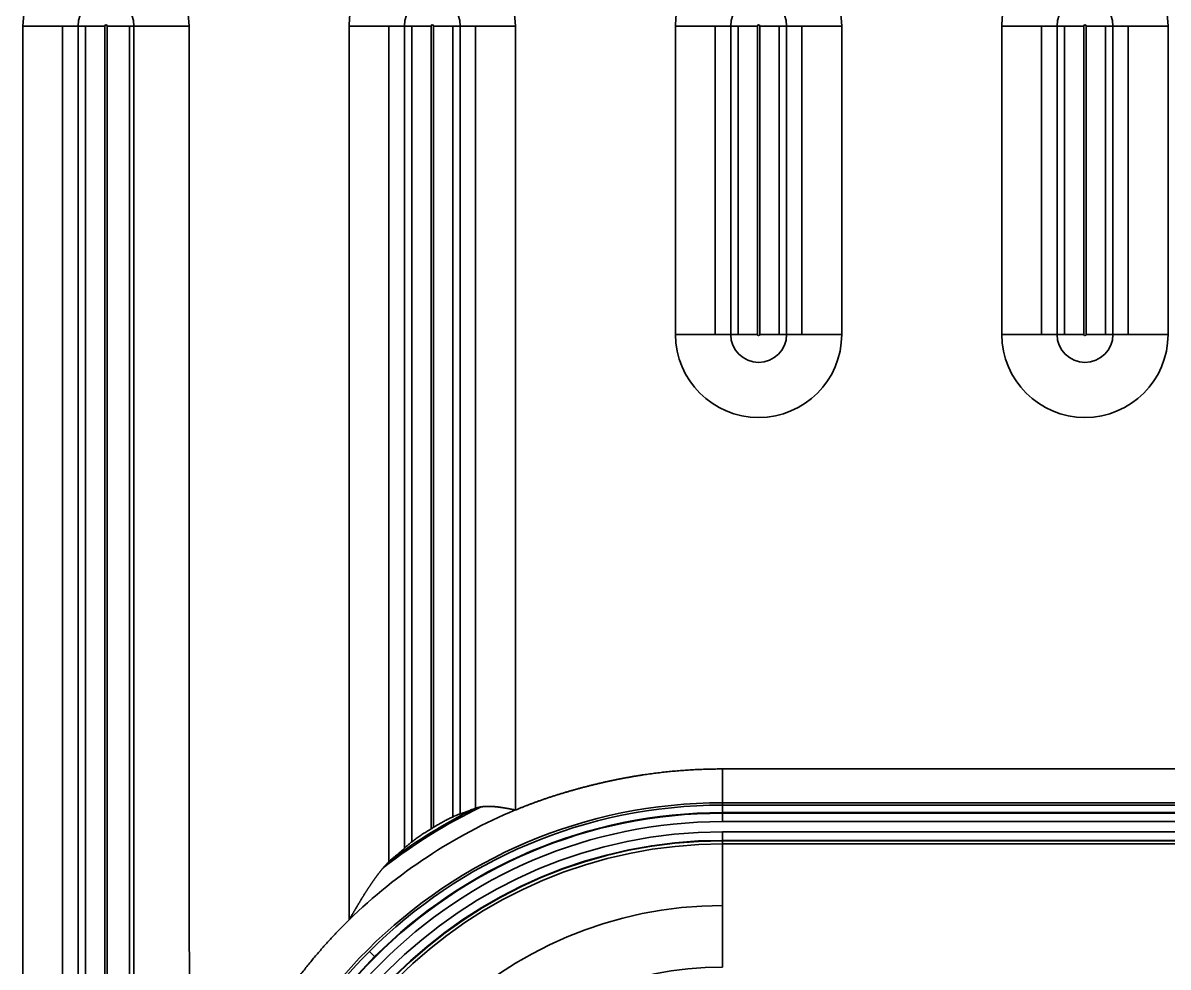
# Model space of a CAD drawing. Header units: millimetres. Extents: x -13 to 1082, y 396 to 866.
# Drawn here: x 108.9 to 172.4, y 700.6 to 752.9 of the extents above; entities that cross this region are included whole.
import ezdxf

# ---------------------------------------------------------------- set-up
doc = ezdxf.new("R2010")
doc.units = ezdxf.units.MM
doc.layers.add('10', color=7, linetype='Continuous', true_color=0xffffff)

msp = doc.modelspace()

# ---------------------------------------------------------------- linework, layer by layer
at = {"layer": '10', "color": 7, "linetype": 'Continuous', "lineweight": 35}
for p, q in [((108.939, 752.754), (108.939, 607.029)), ((108.939, 752.754), (111.996, 752.754)), ((111.142, 607.029), (111.142, 752.754)), ((111.996, 752.754), (113.478, 752.754)), ((111.996, 607.029), (111.996, 752.754)), ((112.41, 752.754), (112.41, 607.029)), ((113.478, 607.029), (113.478, 752.754)), ((113.612, 752.754), (115.094, 752.754)), ((113.612, 752.754), (113.612, 607.029)), ((114.848, 752.754), (114.848, 607.029)), ((115.094, 752.754), (115.094, 607.029)), ((115.094, 752.754), (118.151, 752.754)), ((127.029, 752.754), (130.086, 752.754)), ((127.029, 752.754), (127.029, 703.218)), ((129.232, 706.442), (129.232, 752.754)), ((130.086, 752.754), (131.568, 752.754)), ((130.086, 707.194), (130.086, 752.754)), ((130.5, 752.754), (130.5, 707.539)), ((131.568, 708.266), (131.568, 752.754)), ((131.702, 752.754), (133.184, 752.754)), ((131.702, 752.754), (131.702, 708.348)), ((132.77, 708.925), (132.77, 752.754)), ((133.184, 752.754), (133.184, 709.092)), ((133.184, 752.754), (136.241, 752.754)), ((134.038, 752.754), (134.038, 709.412)), ((136.241, 709.308), (136.241, 752.754)), ((145.119, 752.754), (145.119, 735.669)), ((145.119, 752.754), (148.176, 752.754)), ((147.322, 735.669), (147.322, 752.754)), ((148.176, 735.669), (148.176, 752.754)), ((148.176, 752.754), (149.658, 752.754)), ((148.59, 752.754), (148.59, 735.669)), ((149.658, 735.669), (149.658, 752.754)), ((149.792, 752.754), (151.274, 752.754)), ((149.792, 752.754), (149.792, 735.669)), ((150.86, 735.669), (150.86, 752.754)), ((151.274, 752.754), (151.274, 735.669)), ((151.274, 752.754), (154.331, 752.754)), ((152.128, 752.754), (152.128, 735.669)), ((154.331, 735.669), (154.331, 752.754)), ((163.209, 752.754), (163.209, 735.669)), ((163.209, 752.754), (166.266, 752.754)), ((165.412, 735.669), (165.412, 752.754)), ((166.266, 735.669), (166.266, 752.754)), ((166.266, 752.754), (167.748, 752.754)), ((166.68, 752.754), (166.68, 735.669)), ((167.748, 735.669), (167.748, 752.754)), ((167.882, 752.754), (169.364, 752.754)), ((167.882, 752.754), (167.882, 735.669)), ((168.95, 735.669), (168.95, 752.754)), ((169.364, 752.754), (169.364, 735.669)), ((169.364, 752.754), (172.421, 752.754)), ((170.218, 752.754), (170.218, 735.669)), ((172.421, 735.669), (172.421, 752.754)), ((148.176, 735.669), (145.119, 735.669)), ((149.658, 735.669), (148.176, 735.669)), ((151.274, 735.669), (149.792, 735.669)), ((154.331, 735.669), (151.274, 735.669)), ((166.266, 735.669), (163.209, 735.669)), ((167.748, 735.669), (166.266, 735.669)), ((169.364, 735.669), (167.882, 735.669)), ((172.421, 735.669), (169.364, 735.669)), ((147.715, 711.581), (147.715, 709.576)), ((296.455, 711.581), (147.715, 711.581)), ((296.455, 709.706), (147.715, 709.706)), ((147.715, 709.163), (147.715, 709.576)), ((147.715, 709.576), (296.455, 709.576)), ((296.455, 709.163), (147.715, 709.163)), ((147.715, 708.662), (147.715, 709.163)), ((296.455, 709.13), (147.715, 709.13)), ((147.715, 708.662), (296.455, 708.662)), ((296.455, 708.1), (147.715, 708.1)), ((147.715, 707.598), (147.715, 708.1)), ((147.715, 707.623), (296.455, 707.623)), ((147.715, 707.598), (296.455, 707.598)), ((147.715, 707.424), (147.715, 707.598)), ((296.455, 707.424), (147.715, 707.424)), ((147.715, 700.599), (147.715, 707.424)), ((128.146, 701.47), (128.438, 701.178))]:
    msp.add_line(p, q, dxfattribs=at)
for centre, radius, start, end in [((113.545, 752.754), 4.606, 0, 180), ((131.635, 752.754), 4.606, 0, 180), ((149.725, 752.754), 4.606, 0, 180), ((167.815, 752.754), 4.606, 0, 180), ((113.545, 752.754), 1.549, 0, 180), ((131.635, 752.754), 1.549, 0, 180), ((149.725, 752.754), 1.549, 0, 180), ((167.815, 752.754), 1.549, 0, 180), ((113.545, 752.754), 0.0669, 0, 180), ((131.635, 752.754), 0.0669, 0, 180), ((149.725, 752.754), 0.0669, 0, 180), ((167.815, 752.754), 0.0669, 0, 180), ((149.725, 735.669), 4.606, 180, 0), ((149.725, 735.669), 1.549, 180, 0), ((149.725, 735.669), 0.0669, 180, 0), ((167.815, 735.669), 4.606, 180, 0), ((167.815, 735.669), 1.549, 180, 0), ((167.815, 735.669), 0.0669, 180, 0), ((147.715, 681.901), 27.805, 90, 180), ((147.715, 681.901), 27.674, 90, 180), ((147.715, 681.901), 27.261, 90, 180), ((147.715, 681.901), 27.229, 90, 180), ((147.715, 681.901), 29.714, 112.71031, 134.1413), ((147.715, 681.901), 30.652, 115.87983, 127.79344), ((147.715, 681.901), 30.733, 116.60592, 126.76889), ((147.715, 681.901), 26.76, 90, 180), ((147.715, 681.901), 26.198, 90, 180), ((147.715, 681.901), 30.916, 121.19478, 121.48529), ((147.715, 681.901), 25.721, 90, 180), ((147.715, 681.901), 25.696, 90, 180), ((147.715, 681.901), 25.522, 90, 180), ((147.715, 681.901), 22.11, 90, 180), ((147.715, 681.901), 18.698, 90, 180)]:
    msp.add_arc(centre, radius, start, end, dxfattribs=at)
msp.add_open_spline([(118.17, 685.055), (118.163, 707.621), (118.157, 730.187), (118.151, 752.754)], degree=3, dxfattribs=at)
for points, degree, knots in [([(136.252, 709.307), (137.56, 709.854), (139.02, 710.287), (139.707, 710.49), (140.431, 710.671), (141.152, 710.85), (141.863, 710.994), (143.331, 711.291), (144.768, 711.435), (146.221, 711.581), (147.715, 711.581)], 2, [0, 0, 0, 0.25, 0.25, 0.375, 0.375, 0.5, 0.5, 0.75, 0.75, 1, 1, 1]), ([(133.951, 709.38), (133.87, 709.347), (133.716, 709.285), (133.579, 709.232), (133.451, 709.183), (133.391, 709.161), (133.321, 709.137), (133.308, 709.132), (133.281, 709.123), (133.243, 709.11), (133.207, 709.099), (133.184, 709.092)], 3, [0, 0, 0, 0, 0.25, 0.5, 0.5, 0.75, 0.75, 0.8125, 0.8125, 0.875, 1, 1, 1, 1]), ([(136.245, 709.308), (136.236, 709.31), (136.218, 709.313), (136.19, 709.318), (136.16, 709.323), (136.13, 709.329), (136.099, 709.335), (136.067, 709.341), (136.033, 709.348), (135.998, 709.354), (135.963, 709.361), (135.926, 709.368), (135.888, 709.375), (135.849, 709.382), (135.809, 709.39), (135.768, 709.397), (135.726, 709.405), (135.683, 709.413), (135.638, 709.42), (135.593, 709.428), (135.547, 709.435), (135.499, 709.443), (135.451, 709.45), (135.402, 709.457), (135.352, 709.464), (135.3, 709.471), (135.248, 709.477), (135.195, 709.483), (135.141, 709.488), (135.087, 709.493), (135.031, 709.497), (134.975, 709.5), (134.921, 709.503), (134.871, 709.505), (134.823, 709.506), (134.777, 709.506), (134.731, 709.506), (134.685, 709.506), (134.64, 709.505), (134.596, 709.503), (134.553, 709.501), (134.51, 709.498), (134.468, 709.495), (134.426, 709.491), (134.385, 709.487), (134.345, 709.481), (134.306, 709.475), (134.267, 709.469), (134.229, 709.462), (134.192, 709.454), (134.155, 709.445), (134.119, 709.436), (134.084, 709.426), (134.05, 709.416), (134.016, 709.404), (133.983, 709.393), (133.962, 709.384), (133.951, 709.38)], 3, [0, 0, 0, 0, 0.010681, 0.021805, 0.033372, 0.045381, 0.057835, 0.070733, 0.084077, 0.097866, 0.112102, 0.126785, 0.141916, 0.157495, 0.173523, 0.190001, 0.20693, 0.224309, 0.24214, 0.260424, 0.279161, 0.298352, 0.317997, 0.338097, 0.358652, 0.379665, 0.401134, 0.42306, 0.445444, 0.468287, 0.491589, 0.51535, 0.539571, 0.560028, 0.580375, 0.600612, 0.620738, 0.640754, 0.660659, 0.680454, 0.700137, 0.71971, 0.739172, 0.758523, 0.777763, 0.796893, 0.815911, 0.834818, 0.853614, 0.872299, 0.890874, 0.909337, 0.92769, 0.945933, 0.964065, 0.982088, 1, 1, 1, 1]), ([(133.184, 709.092), (133.151, 709.083), (133.112, 709.069), (133.025, 709.036), (132.976, 709.016), (132.909, 708.987), (132.895, 708.981), (132.867, 708.969), (132.825, 708.95), (132.781, 708.93), (132.69, 708.887), (132.626, 708.857), (132.543, 708.815), (132.526, 708.806), (132.492, 708.789), (132.441, 708.763), (132.389, 708.736), (132.284, 708.681), (132.213, 708.642), (132.105, 708.582), (132.068, 708.561), (131.995, 708.52), (131.958, 708.499), (131.848, 708.435), (131.775, 708.392), (131.702, 708.348)], 3, [0, 0, 0, 0, 0.125, 0.125, 0.25, 0.25, 0.28125, 0.28125, 0.3125, 0.375, 0.375, 0.5, 0.5, 0.53125, 0.53125, 0.5625, 0.625, 0.625, 0.75, 0.75, 0.8125, 0.8125, 0.875, 0.875, 1, 1, 1, 1]), ([(131.568, 708.266), (131.49, 708.218), (131.413, 708.17), (131.263, 708.074), (131.189, 708.026), (131.043, 707.928), (130.972, 707.88), (130.866, 707.806), (130.832, 707.782), (130.764, 707.734), (130.731, 707.71), (130.634, 707.64), (130.572, 707.594), (130.484, 707.526), (130.455, 707.504), (130.413, 707.471), (130.399, 707.46), (130.372, 707.439), (130.358, 707.428), (130.293, 707.375), (130.245, 707.335), (130.158, 707.26), (130.119, 707.226), (130.086, 707.194)], 3, [0, 0, 0, 0, 0.125, 0.125, 0.25, 0.25, 0.375, 0.375, 0.4375, 0.4375, 0.5, 0.5, 0.625, 0.625, 0.6875, 0.6875, 0.71875, 0.71875, 0.75, 0.75, 0.875, 0.875, 1, 1, 1, 1]), ([(130.086, 707.194), (130.039, 707.15), (129.988, 707.102), (129.876, 707.001), (129.816, 706.948), (129.687, 706.835), (129.618, 706.776), (129.51, 706.683), (129.472, 706.651), (129.397, 706.587), (129.358, 706.554), (129.319, 706.52)], 3, [0, 0, 0, 0, 0.25, 0.25, 0.5, 0.5, 0.75, 0.75, 0.875, 0.875, 1, 1, 1, 1]), ([(129.319, 706.52), (129.314, 706.516), (129.305, 706.508), (129.292, 706.497), (129.278, 706.484), (129.264, 706.472), (129.25, 706.459), (129.235, 706.446), (129.221, 706.432), (129.206, 706.418), (129.191, 706.404), (129.176, 706.389), (129.161, 706.374), (129.146, 706.358), (129.13, 706.342), (129.115, 706.326), (129.099, 706.31), (129.083, 706.293), (129.066, 706.275), (129.05, 706.258), (129.033, 706.24), (129.017, 706.221), (129, 706.202), (128.983, 706.183), (128.965, 706.164), (128.948, 706.144), (128.93, 706.123), (128.913, 706.103), (128.895, 706.082), (128.877, 706.06), (128.859, 706.039), (128.84, 706.016), (128.822, 705.994), (128.803, 705.971), (128.784, 705.948), (128.765, 705.924), (128.746, 705.9), (128.727, 705.876), (128.708, 705.851), (128.688, 705.826), (128.668, 705.8), (128.649, 705.774), (128.629, 705.748), (128.609, 705.721), (128.588, 705.694), (128.568, 705.667), (128.547, 705.639), (128.527, 705.611), (128.506, 705.582), (128.485, 705.553), (128.464, 705.524), (128.443, 705.494), (128.421, 705.464), (128.4, 705.434), (128.378, 705.403), (128.356, 705.372), (128.335, 705.341), (128.313, 705.309), (128.29, 705.276), (128.268, 705.244), (128.246, 705.211), (128.223, 705.177), (128.201, 705.144), (128.178, 705.11), (128.155, 705.075), (128.132, 705.04), (128.109, 705.005), (128.085, 704.97), (128.062, 704.934), (128.038, 704.898), (128.015, 704.861), (127.991, 704.824), (127.967, 704.787), (127.943, 704.749), (127.919, 704.711), (127.895, 704.673), (127.87, 704.634), (127.846, 704.595), (127.821, 704.555), (127.797, 704.515), (127.772, 704.475), (127.747, 704.435), (127.722, 704.394), (127.697, 704.353), (127.671, 704.311), (127.646, 704.27), (127.62, 704.227), (127.595, 704.185), (127.569, 704.142), (127.543, 704.099), (127.517, 704.055), (127.491, 704.012), (127.464, 703.967), (127.438, 703.923), (127.411, 703.878), (127.385, 703.833), (127.358, 703.788), (127.331, 703.742), (127.304, 703.696), (127.277, 703.649), (127.25, 703.603), (127.223, 703.556), (127.195, 703.508), (127.167, 703.461), (127.14, 703.413), (127.112, 703.365), (127.084, 703.316), (127.056, 703.267), (127.037, 703.235), (127.028, 703.218)], 3, [0, 0, 0, 0, 0.005181, 0.010436, 0.015765, 0.02117, 0.02665, 0.032206, 0.037838, 0.043546, 0.04933, 0.055192, 0.06113, 0.067146, 0.073239, 0.07941, 0.085659, 0.091986, 0.098391, 0.104875, 0.111437, 0.118077, 0.124797, 0.131595, 0.138473, 0.14543, 0.152466, 0.159581, 0.166776, 0.174051, 0.181405, 0.188839, 0.196353, 0.203946, 0.21162, 0.219373, 0.227207, 0.23512, 0.243114, 0.251187, 0.259341, 0.267575, 0.275889, 0.284283, 0.292757, 0.301311, 0.309946, 0.318661, 0.327456, 0.336331, 0.345286, 0.354321, 0.363437, 0.372632, 0.381907, 0.391263, 0.400698, 0.410213, 0.419809, 0.429484, 0.439238, 0.449073, 0.458987, 0.468981, 0.479055, 0.489208, 0.49944, 0.509752, 0.520143, 0.530614, 0.541164, 0.551793, 0.562501, 0.573288, 0.584154, 0.595098, 0.606122, 0.617224, 0.628406, 0.639665, 0.651003, 0.66242, 0.673915, 0.685488, 0.697139, 0.708868, 0.720676, 0.732561, 0.744524, 0.756565, 0.768683, 0.780879, 0.793153, 0.805504, 0.817932, 0.830438, 0.84302, 0.85568, 0.868417, 0.881231, 0.894121, 0.907088, 0.920132, 0.933252, 0.946449, 0.959723, 0.973072, 0.986498, 1, 1, 1, 1]), ([(118.17, 685.055), (118.306, 686.337), (118.57, 687.622), (118.819, 688.837), (119.191, 690.103), (119.945, 692.664), (121.041, 694.914), (122.141, 697.175), (123.692, 699.33), (125.252, 701.498), (127.028, 703.218)], 2, [0, 0, 0, 0.125, 0.125, 0.25, 0.25, 0.5, 0.5, 0.75, 0.75, 1, 1, 1])]:
    msp.add_open_spline(points, degree=degree, knots=knots, dxfattribs=at)

doc.saveas('drawing.dxf')
